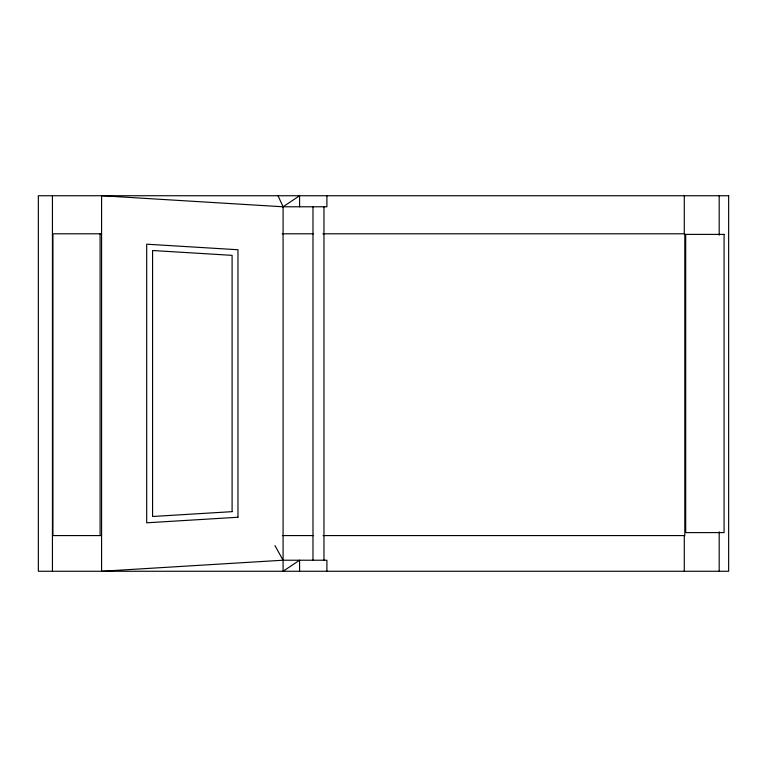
<?xml version="1.0" encoding="UTF-8"?>
<svg xmlns="http://www.w3.org/2000/svg" width="767" height="767" viewBox="0 0 767 767"><rect width="100%" height="100%" fill="white"/><g stroke="black" fill="none" stroke-linecap="round" stroke-linejoin="round"><path stroke-width="1.15" d="M282.774 206.783L326.905 206.783L326.905 195.738M101.58 233.801L52.933 233.801L52.933 535.577M282.151 233.801L313.31 233.801M322.897 233.801L684.797 233.801L684.797 535.577L323.108 535.577M52.434 535.577L101.58 535.577M282.39 535.577L313.53 535.577M282.774 560.217L326.905 560.217L326.905 571.262M274.96 545.615L283.081 560.217L101.58 571.262L101.58 195.738L283.081 206.783L299.581 195.738L299.581 206.783M278.028 195.738L283.081 206.783L283.081 571.262L299.581 560.217L299.581 571.262M719.187 195.738L719.187 235.201M719.187 531.799L719.187 571.262M684.298 195.738L684.298 233.801M684.298 535.577L684.298 571.262M323.971 206.783L323.971 560.217M312.984 206.783L312.984 560.217M100.094 233.801L100.094 535.577M52.434 195.738L52.434 571.262M232.094 511.656L152.575 516.488L152.575 250.512L232.094 255.344L232.094 511.656M237.971 517.255L146.689 522.806L146.689 244.194L237.971 249.745L237.971 517.255M728.65 195.738L38.35 195.738L38.35 571.262L728.65 571.262L728.65 195.738M724.077 234.395L685.698 234.395L685.698 532.605L724.077 532.605L724.077 234.395"/></g></svg>
